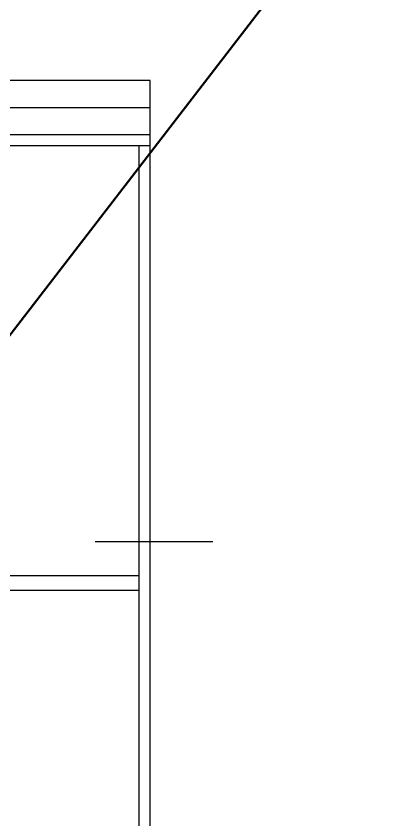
# Model space of a CAD drawing. Header units: millimetres. Extents: x 126854 to 137041, y -144259 to -137812.
# Drawn here: x 129637.7 to 129850.7, y -139044.6 to -138600.3 of the extents above; entities that cross this region are included whole.
import ezdxf

# ---------------------------------------------------------------- set-up
doc = ezdxf.new("R2010")
doc.units = ezdxf.units.MM
doc.header["$LTSCALE"] = 13
doc.linetypes.add('CENTER', pattern=[50.8, 31.75, -6.35, 6.35, -6.35])
doc.linetypes.add('CENTERX2', pattern=[101.6, 63.5, -12.7, 12.7, -12.7])
doc.layers.get('0').update_dxf_attribs({"color": 1, "linetype": 'CENTER'})
doc.layers.add('1', color=4, linetype='Continuous')
doc.layers.add('粗实线', color=4, linetype='Continuous')
doc.layers.add('标注、文本', color=3, linetype='Continuous', lineweight=25)

msp = doc.modelspace()

# ---------------------------------------------------------------- linework, layer by layer
at = {"color": 7, "linetype": 'ByBlock', "lineweight": 30}
for p, q in [((129221.726, -138909.606), (129705.69, -138909.606)), ((129223.87, -138917.606), (129705.69, -138917.606))]:
    msp.add_line(p, q, dxfattribs=at)
at = {"layer": '1', "color": 1, "linetype": 'CENTERX2', "lineweight": -3, "ltscale": 0.1}
msp.add_line((129746.271, -138890.953), (129681.271, -138890.953), dxfattribs=at)
at = {"layer": '标注、文本', "color": 4, "lineweight": 30}
for p, q in [((129711.69, -140385.948), (129711.69, -138635.948)), ((129705.69, -140377.948), (129705.69, -138671.948))]:
    msp.add_line(p, q, dxfattribs=at)
at = {"layer": '粗实线', "lineweight": 50}
msp.add_line((129251.69, -139273.853), (129850.681, -138495.215), dxfattribs=at)
at = {"layer": '粗实线', "lineweight": 30}
for p, q in [((129711.69, -138635.948), (127981.69, -138635.948)), ((129711.69, -138650.948), (127981.69, -138650.948)), ((129711.69, -138665.948), (129080.059, -138665.948)), ((129711.69, -138671.948), (129080.059, -138671.948))]:
    msp.add_line(p, q, dxfattribs=at)

doc.saveas('drawing.dxf')
